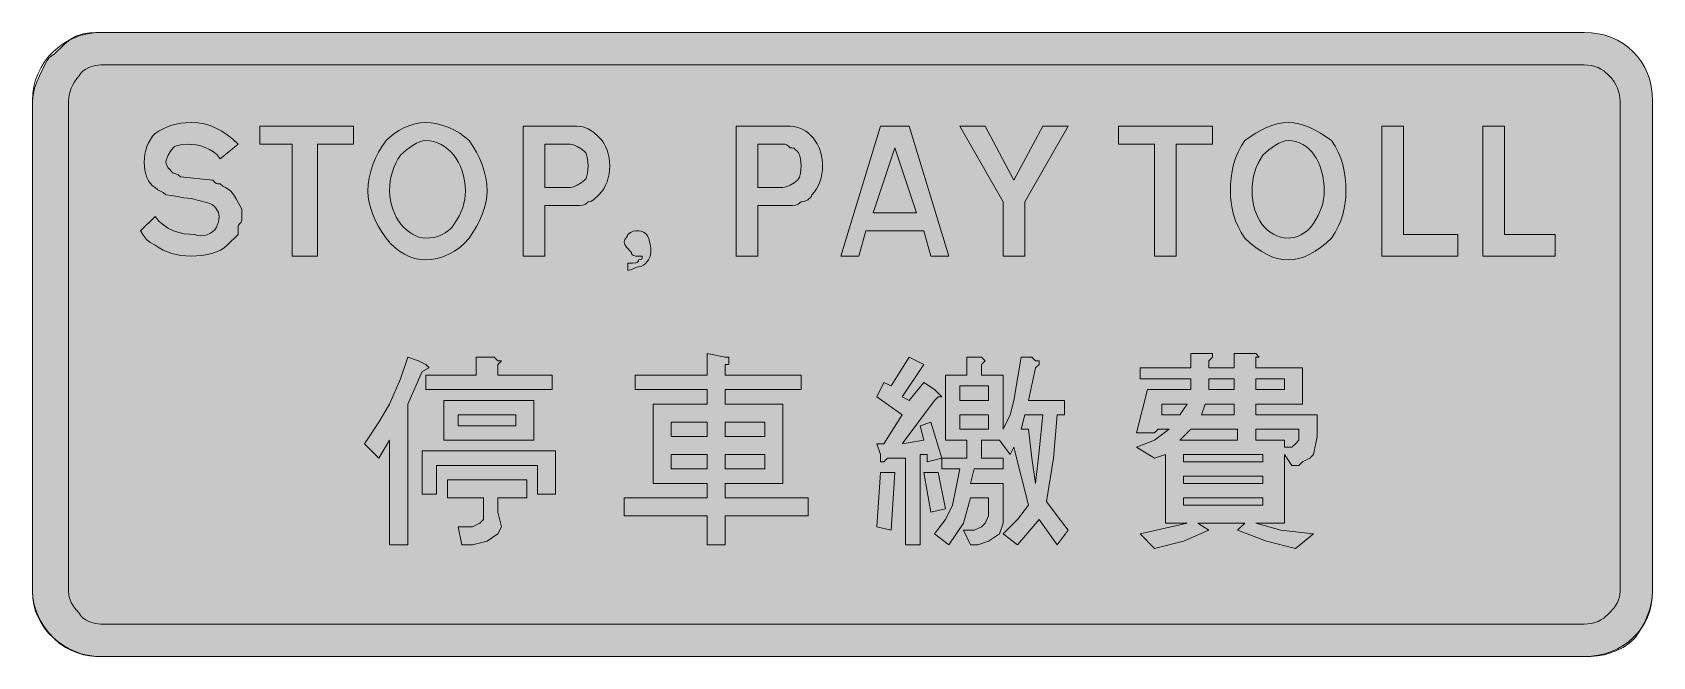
# Model space of a CAD drawing. Header units: metres. Extents: x 13 to 552, y 32 to 239.
import ezdxf

# ---------------------------------------------------------------- set-up
doc = ezdxf.new("R2010")
doc.units = ezdxf.units.M
for name, color, linetype, true_color in [('FILL_BLUE_0000FF', 7, 'Continuous', 0x0000ff), ('FILL_WHITE_FFFFFF', 7, 'Continuous', 0xffffff), ('STROKE_BLUE_0000FF', 7, 'Continuous', 0x0000ff), ('STROKE_WHITE_FFFFFF', 7, 'Continuous', 0xffffff)]:
    doc.layers.add(name, color=color, linetype=linetype, true_color=true_color)

msp = doc.modelspace()

# ---------------------------------------------------------------- hatches: boundary and pattern name
at = {"layer": 'FILL_BLUE_0000FF', "true_color": 0x0000ff}
h = msp.add_hatch(color=7, dxfattribs=at)
h.dxf.hatch_style = 1
h.paths.add_polyline_path([(530.77, 228.42), (531.96, 228.25), (533.08, 227.97), (534.12, 227.58), (535.11, 227.07), (536.05, 226.45), (537.87, 224.88), (538.71, 223.93), (539.45, 222.89), (540.06, 221.8), (540.57, 220.68), (541.25, 218.47), (541.41, 217.43), (541.47, 216.48), (541.47, 53.28), (541.41, 52.38), (541.25, 51.48), (540.96, 50.58), (540.57, 49.68), (539.45, 47.88), (537.87, 46.08), (536.05, 44.5), (535.11, 43.89), (534.12, 43.38), (533.08, 42.99), (531.96, 42.7), (530.77, 42.54), (529.47, 42.48), (36.27, 42.48), (35.32, 42.54), (34.3, 42.7), (33.25, 42.99), (32.22, 43.38), (31.24, 43.89), (30.36, 44.5), (29.63, 45.24), (29.07, 46.08), (27.5, 47.88), (26.37, 49.68), (25.98, 50.58), (25.7, 51.48), (25.53, 52.38), (25.47, 53.28), (25.47, 216.48), (25.53, 217.43), (25.7, 218.47), (26.37, 220.68), (26.88, 221.8), (27.5, 222.89), (28.23, 223.93), (29.07, 224.88), (29.63, 225.72), (30.36, 226.45), (31.24, 227.07), (32.22, 227.58), (33.25, 227.97), (34.3, 228.25), (35.32, 228.42), (36.27, 228.48), (529.47, 228.48), (530.77, 228.42)])
at = {"layer": 'FILL_WHITE_FFFFFF', "true_color": 0xffffff}
h = msp.add_hatch(color=7, dxfattribs=at)
h.dxf.hatch_style = 1
h.paths.add_polyline_path([(531.9, 239.17), (534.24, 238.84), (536.48, 238.31), (538.6, 237.57), (540.61, 236.65), (542.48, 235.55), (544.23, 234.27), (545.82, 232.83), (547.26, 231.24), (548.54, 229.49), (549.64, 227.62), (550.56, 225.61), (551.3, 223.49), (551.83, 221.25), (552.16, 218.91), (552.27, 216.48), (552.27, 53.28), (552.16, 51.43), (551.84, 49.49), (551.32, 47.5), (550.62, 45.48), (549.75, 43.46), (548.73, 41.47), (547.56, 39.53), (546.27, 37.68), (544.42, 36.04), (542.46, 34.72), (540.43, 33.67), (538.32, 32.88), (536.16, 32.31), (533.95, 31.94), (531.72, 31.74), (529.47, 31.68), (36.27, 31.68), (34.42, 31.74), (32.48, 31.94), (30.49, 32.31), (28.47, 32.88), (26.45, 33.67), (24.46, 34.72), (22.52, 36.04), (20.67, 37.68), (18.98, 39.53), (17.52, 41.47), (16.28, 43.46), (15.27, 45.48), (14.48, 47.5), (13.92, 49.49), (13.58, 51.43), (13.47, 53.28), (13.47, 216.48), (13.68, 218.47), (14.22, 220.68), (14.99, 222.89), (15.87, 224.88), (17.82, 228.93), (18.41, 229.91), (19.08, 230.79), (19.82, 231.52), (20.67, 232.08), (24.27, 235.53), (26.07, 236.97), (27.87, 238.08), (30.36, 238.77), (32.52, 239.13), (34.45, 239.26), (36.27, 239.28), (529.47, 239.28), (531.9, 239.17)])
h = msp.add_hatch(color=7, dxfattribs=at)
h.dxf.hatch_style = 1
h.paths.add_polyline_path([(74.86, 198.52), (73.68, 199.55), (72.35, 200.38), (70.92, 201.03), (69.44, 201.51), (67.94, 201.84), (66.47, 202.02), (65.07, 202.08), (62.67, 201.93), (61.36, 201.57), (60.77, 201.28), (60.27, 200.88), (59.39, 199.79), (58.62, 198.48), (58.08, 197.17), (57.87, 196.08), (58.08, 195.18), (58.62, 194.28), (60.27, 192.48), (61.15, 192.29), (61.92, 191.88), (62.67, 191.28), (73.47, 190.08), (74.18, 189.39), (74.67, 189.03), (75.16, 188.9), (75.87, 188.88), (76.77, 188.17), (77.67, 187.68), (78.57, 187.19), (79.47, 186.48), (80.37, 185.37), (81.27, 183.93), (83.07, 180.48), (83.07, 179.28), (83.07, 178.08), (83.07, 176.88), (83.02, 176.48), (82.88, 176.17), (82.47, 175.68), (82.06, 175.19), (81.92, 174.88), (81.87, 174.48), (81.87, 172.08), (78.27, 168.48), (77.26, 167.64), (76.06, 166.9), (74.68, 166.29), (73.17, 165.78), (71.54, 165.39), (69.83, 165.1), (68.07, 164.94), (66.27, 164.88), (64.52, 164.94), (62.88, 165.1), (61.31, 165.39), (59.82, 165.78), (58.38, 166.29), (56.99, 166.9), (55.62, 167.64), (54.27, 168.48), (52.68, 169.4), (51.42, 170.43), (50.39, 171.69), (49.47, 173.28), (54.27, 178.08), (55.67, 176.44), (57.18, 175.12), (58.76, 174.07), (60.42, 173.28), (62.13, 172.71), (63.89, 172.34), (65.67, 172.14), (67.47, 172.08), (68.42, 171.74), (69.44, 171.61), (70.49, 171.68), (71.52, 171.93), (72.5, 172.35), (73.38, 172.92), (74.11, 173.64), (74.67, 174.48), (75.06, 175.38), (75.35, 176.26), (75.51, 177.12), (75.57, 177.93), (75.51, 178.69), (75.35, 179.37), (75.06, 179.98), (74.67, 180.48), (74.11, 181.27), (73.36, 181.89), (72.43, 182.36), (71.37, 182.73), (66.27, 184.08), (63.78, 184.27), (61.62, 184.68), (59.69, 185.09), (57.87, 185.28), (56.97, 185.99), (56.07, 186.48), (55.17, 186.97), (54.27, 187.68), (53.43, 188.24), (52.7, 188.99), (52.08, 189.92), (51.57, 190.98), (51.18, 192.16), (50.9, 193.42), (50.73, 194.73), (50.67, 196.08), (50.73, 197.43), (50.9, 198.76), (51.18, 200.07), (51.57, 201.33), (52.08, 202.54), (52.7, 203.67), (53.43, 204.73), (54.27, 205.68), (55.62, 206.52), (56.99, 207.25), (58.38, 207.87), (59.82, 208.38), (61.31, 208.77), (62.88, 209.05), (64.52, 209.22), (66.27, 209.28), (68.47, 209.17), (70.56, 208.83), (72.58, 208.27), (74.52, 207.48), (76.41, 206.47), (78.25, 205.23), (80.07, 203.77), (81.87, 202.08), (75.87, 197.28), (74.86, 198.52)])
h = msp.add_hatch(color=7, dxfattribs=at)
h.dxf.hatch_style = 1
h.paths.add_polyline_path([(120.27, 202.08), (108.27, 202.08), (108.27, 164.88), (99.87, 164.88), (99.87, 202.08), (89.07, 202.08), (89.07, 208.08), (120.27, 208.08), (120.27, 202.08)])
h = msp.add_hatch(color=7, dxfattribs=at)
h.dxf.hatch_style = 1
h.paths.add_polyline_path([(148.04, 208.85), (149.99, 208.33), (151.92, 207.63), (153.8, 206.76), (155.58, 205.74), (157.21, 204.57), (158.67, 203.28), (159.96, 201.43), (161.13, 199.47), (162.15, 197.44), (163.02, 195.33), (163.72, 193.17), (164.24, 190.96), (164.56, 188.73), (164.67, 186.48), (164.56, 184.63), (164.24, 182.69), (163.72, 180.7), (163.02, 178.68), (162.15, 176.66), (161.13, 174.67), (159.96, 172.73), (158.67, 170.88), (157.21, 169.19), (155.58, 167.73), (153.8, 166.49), (151.92, 165.48), (149.99, 164.69), (148.04, 164.13), (146.12, 163.79), (144.27, 163.68), (142.47, 163.79), (140.69, 164.13), (138.93, 164.69), (137.22, 165.48), (135.56, 166.49), (133.98, 167.73), (132.47, 169.19), (131.07, 170.88), (129.78, 172.73), (128.61, 174.67), (127.59, 176.66), (126.72, 178.68), (126.02, 180.7), (125.5, 182.69), (125.18, 184.63), (125.07, 186.48), (125.18, 188.73), (125.5, 190.96), (126.02, 193.17), (126.72, 195.33), (127.59, 197.44), (128.61, 199.47), (129.78, 201.43), (131.07, 203.28), (132.47, 204.57), (133.98, 205.74), (135.56, 206.76), (137.22, 207.63), (138.93, 208.33), (140.69, 208.85), (142.47, 209.17), (144.27, 209.28), (146.12, 209.17), (148.04, 208.85)])
h.paths.add_polyline_path([(142.28, 202.87), (141.19, 202.39), (140.07, 201.78), (137.86, 200.24), (135.87, 198.48), (135.03, 197.13), (134.3, 195.76), (133.68, 194.37), (133.17, 192.93), (132.78, 191.44), (132.5, 189.87), (132.33, 188.23), (132.27, 186.48), (132.34, 184.92), (132.54, 183.4), (132.86, 181.92), (133.3, 180.5), (133.84, 179.14), (134.48, 177.85), (135.21, 176.65), (136.02, 175.53), (136.9, 174.51), (137.84, 173.6), (138.83, 172.81), (139.86, 172.14), (140.93, 171.6), (142.03, 171.21), (143.15, 170.96), (144.27, 170.88), (145.62, 170.94), (146.95, 171.12), (148.26, 171.45), (149.52, 171.93), (150.73, 172.58), (151.86, 173.41), (152.92, 174.44), (153.87, 175.68), (155.45, 178.38), (156.06, 179.73), (156.57, 181.08), (156.96, 182.43), (157.25, 183.78), (157.41, 185.13), (157.47, 186.48), (157.4, 188.25), (157.2, 189.96), (156.87, 191.6), (156.42, 193.15), (155.86, 194.63), (155.19, 196.01), (154.43, 197.3), (153.57, 198.48), (152.63, 199.55), (151.61, 200.5), (150.52, 201.32), (149.37, 202), (148.16, 202.55), (146.9, 202.95), (145.6, 203.2), (144.27, 203.28), (143.32, 203.17), (142.28, 202.87)], flags=16)
h = msp.add_hatch(color=7, dxfattribs=at)
h.dxf.hatch_style = 1
h.paths.add_polyline_path([(196.47, 207.85), (197.37, 207.57), (198.27, 207.18), (200.07, 206.05), (201.87, 204.48), (202.71, 203.53), (203.45, 202.47), (204.06, 201.34), (204.57, 200.13), (204.96, 198.87), (205.25, 197.56), (205.41, 196.23), (205.47, 194.88), (205.41, 193.53), (205.25, 192.2), (204.96, 190.89), (204.57, 189.63), (204.06, 188.42), (203.45, 187.29), (202.71, 186.23), (201.87, 185.28), (200.07, 183.63), (199.17, 183.09), (198.27, 182.88), (197.37, 182.19), (196.47, 181.83), (195.57, 181.7), (194.67, 181.68), (183.87, 181.68), (183.87, 164.88), (176.67, 164.88), (176.67, 208.08), (194.67, 208.08), (195.57, 208.02), (196.47, 207.85)])
h.paths.add_polyline_path([(192.27, 187.68), (193.36, 187.89), (194.67, 188.43), (195.98, 189.2), (197.07, 190.08), (197.47, 190.58), (197.76, 191.17), (198.12, 192.48), (198.27, 194.88), (198.12, 197.28), (197.76, 198.59), (197.47, 199.18), (197.07, 199.68), (195.98, 200.56), (194.67, 201.33), (193.36, 201.87), (192.27, 202.08), (183.87, 202.08), (183.87, 187.68), (192.27, 187.68)], flags=16)
h = msp.add_hatch(color=7, dxfattribs=at)
h.dxf.hatch_style = 1
h.paths.add_polyline_path([(267.66, 207.81), (268.69, 207.48), (269.69, 207.03), (270.63, 206.47), (271.52, 205.8), (272.35, 205.04), (273.12, 204.18), (273.82, 203.24), (274.43, 202.22), (274.97, 201.13), (275.43, 199.98), (275.79, 198.77), (276.05, 197.51), (276.21, 196.21), (276.27, 194.88), (276.21, 193.53), (276.05, 192.2), (275.76, 190.89), (275.37, 189.63), (274.86, 188.42), (274.25, 187.29), (273.51, 186.23), (272.67, 185.28), (272.56, 184.83), (272.28, 184.4), (271.32, 183.63), (270.14, 183.09), (269.07, 182.88), (268.17, 182.19), (267.27, 181.83), (266.37, 181.7), (265.47, 181.68), (254.67, 181.68), (254.67, 164.88), (247.47, 164.88), (247.47, 208.08), (265.47, 208.08), (266.58, 208.01), (267.66, 207.81)])
h.paths.add_polyline_path([(263.07, 187.68), (264.16, 187.89), (265.47, 188.43), (266.78, 189.2), (267.87, 190.08), (268.27, 190.58), (268.56, 191.17), (268.92, 192.48), (269.07, 194.88), (268.92, 197.28), (268.56, 198.59), (268.27, 199.18), (267.87, 199.68), (267.16, 200.37), (266.67, 200.73), (266.18, 200.86), (265.47, 200.88), (264.76, 201.57), (264.27, 201.93), (263.78, 202.06), (263.07, 202.08), (254.67, 202.08), (254.67, 187.68), (263.07, 187.68)], flags=16)
h = msp.add_hatch(color=7, dxfattribs=at)
h.dxf.hatch_style = 1
h.paths.add_polyline_path([(318.27, 164.88), (312.27, 164.88), (309.87, 173.28), (290.67, 173.28), (288.27, 164.88), (282.27, 164.88), (295.47, 208.08), (305.07, 208.08), (318.27, 164.88)])
h.paths.add_polyline_path([(293.07, 179.28), (307.47, 179.28), (300.27, 200.88), (293.07, 179.28)], flags=16)
h = msp.add_hatch(color=7, dxfattribs=at)
h.dxf.hatch_style = 1
h.paths.add_polyline_path([(330.27, 208.08), (339.87, 190.08), (349.47, 208.08), (357.87, 208.08), (343.47, 182.88), (343.47, 164.88), (336.27, 164.88), (336.27, 182.88), (321.87, 208.08), (330.27, 208.08)])
h = msp.add_hatch(color=7, dxfattribs=at)
h.dxf.hatch_style = 1
h.paths.add_polyline_path([(405.87, 202.08), (393.87, 202.08), (393.87, 164.88), (386.67, 164.88), (386.67, 202.08), (374.67, 202.08), (374.67, 208.08), (405.87, 208.08), (405.87, 202.08)])
h = msp.add_hatch(color=7, dxfattribs=at)
h.dxf.hatch_style = 1
h.paths.add_polyline_path([(434.67, 208.85), (436.47, 208.33), (438.27, 207.63), (440.07, 206.76), (441.87, 205.74), (443.67, 204.57), (445.47, 203.28), (446.71, 201.43), (447.74, 199.47), (448.57, 197.44), (449.22, 195.33), (449.7, 193.17), (450.03, 190.96), (450.21, 188.73), (450.27, 186.48), (450.21, 184.63), (450.03, 182.69), (449.7, 180.7), (449.22, 178.68), (448.57, 176.66), (447.74, 174.67), (446.71, 172.73), (445.47, 170.88), (443.67, 169.19), (441.87, 167.73), (440.07, 166.49), (438.27, 165.48), (436.47, 164.69), (434.67, 164.13), (432.87, 163.79), (431.07, 163.68), (429.27, 163.79), (427.47, 164.13), (425.67, 164.69), (423.87, 165.48), (422.07, 166.49), (420.27, 167.73), (418.47, 169.19), (416.67, 170.88), (415.43, 172.73), (414.4, 174.67), (413.57, 176.66), (412.92, 178.68), (412.44, 180.7), (412.11, 182.69), (411.93, 184.63), (411.87, 186.48), (411.93, 188.73), (412.11, 190.96), (412.44, 193.17), (412.92, 195.33), (413.57, 197.44), (414.4, 199.47), (415.43, 201.43), (416.67, 203.28), (418.47, 204.57), (420.27, 205.74), (422.07, 206.76), (423.87, 207.63), (425.67, 208.33), (427.47, 208.85), (429.27, 209.17), (431.07, 209.28), (432.87, 209.17), (434.67, 208.85)])
h.paths.add_polyline_path([(429.08, 202.87), (427.99, 202.39), (426.87, 201.78), (424.66, 200.24), (422.67, 198.48), (421.83, 197.13), (421.1, 195.76), (420.48, 194.37), (419.97, 192.93), (419.58, 191.44), (419.3, 189.87), (419.13, 188.23), (419.07, 186.48), (419.13, 184.92), (419.29, 183.4), (419.56, 181.92), (419.93, 180.5), (420.4, 179.14), (420.97, 177.85), (421.63, 176.65), (422.37, 175.53), (423.2, 174.51), (424.11, 173.6), (425.1, 172.81), (426.16, 172.14), (427.29, 171.6), (428.49, 171.21), (429.75, 170.96), (431.07, 170.88), (432.02, 170.94), (433.06, 171.12), (434.15, 171.45), (435.27, 171.93), (436.39, 172.58), (437.48, 173.41), (438.52, 174.44), (439.47, 175.68), (441.05, 178.38), (441.66, 179.73), (442.17, 181.08), (442.56, 182.43), (442.85, 183.78), (443.01, 185.13), (443.07, 186.48), (443.01, 188.25), (442.85, 189.96), (442.58, 191.6), (442.21, 193.15), (441.74, 194.63), (441.17, 196.01), (440.51, 197.3), (439.77, 198.48), (438.94, 199.55), (438.03, 200.5), (437.04, 201.32), (435.98, 202), (434.85, 202.55), (433.65, 202.95), (432.39, 203.2), (431.07, 203.28), (430.12, 203.17), (429.08, 202.87)], flags=16)
h = msp.add_hatch(color=7, dxfattribs=at)
h.dxf.hatch_style = 1
h.paths.add_polyline_path([(462.27, 208.08), (469.47, 208.08), (469.47, 172.08), (487.47, 172.08), (487.47, 164.88), (462.27, 164.88), (462.27, 208.08)])
h = msp.add_hatch(color=7, dxfattribs=at)
h.dxf.hatch_style = 1
h.paths.add_polyline_path([(495.87, 208.08), (503.07, 208.08), (503.07, 172.08), (519.87, 172.08), (519.87, 164.88), (495.87, 164.88), (495.87, 208.08)])
h = msp.add_hatch(color=7, dxfattribs=at)
h.dxf.hatch_style = 1
h.paths.add_polyline_path([(214.19, 164.9), (213.42, 165.03), (212.88, 165.39), (212.72, 165.68), (212.67, 166.08), (211.02, 167.88), (210.48, 168.78), (210.27, 169.68), (210.32, 170.08), (210.46, 170.39), (210.87, 170.88), (211.28, 171.37), (211.42, 171.68), (211.47, 172.08), (212.37, 172.77), (213.27, 173.13), (214.17, 173.26), (215.07, 173.28), (215.91, 173.17), (216.65, 172.89), (217.26, 172.46), (217.77, 171.93), (218.16, 171.35), (218.45, 170.75), (218.67, 169.68), (219.01, 168.39), (219.16, 167.2), (219.13, 166.14), (218.97, 165.18), (218.69, 164.34), (218.33, 163.6), (217.47, 162.48), (216.72, 161.88), (215.95, 161.47), (215.07, 161.28), (214.17, 161.09), (213.27, 160.68), (212.37, 160.27), (211.47, 160.08), (211.47, 162.48), (213.05, 162.5), (214.17, 162.63), (214.56, 162.77), (214.85, 162.99), (215.01, 163.28), (215.07, 163.68), (215.76, 163.7), (216.12, 163.83), (216.25, 164.19), (216.27, 164.88), (215.07, 164.88), (214.19, 164.9)])
h = msp.add_hatch(color=7, dxfattribs=at)
h.dxf.hatch_style = 1
h.paths.add_polyline_path([(144.27, 128.88), (145.47, 127.68), (143.07, 126.48), (138.27, 115.68), (138.27, 68.88), (132.27, 68.88), (132.27, 103.68), (128.67, 97.68), (123.87, 102.48), (128.67, 109.68), (132.27, 115.68), (135.87, 124.08), (138.27, 131.28), (141.87, 130.08), (144.27, 128.88)])
h = msp.add_hatch(color=7, dxfattribs=at)
h.dxf.hatch_style = 1
h.paths.add_polyline_path([(167.07, 131.28), (168.27, 130.08), (169.47, 130.08), (168.27, 128.88), (168.27, 125.28), (186.27, 125.28), (186.27, 120.48), (144.27, 120.48), (144.27, 125.28), (161.07, 125.28), (161.07, 131.28), (167.07, 131.28)])
h = msp.add_hatch(color=7, dxfattribs=at)
h.dxf.hatch_style = 1
h.paths.add_polyline_path([(245.07, 130.08), (245.07, 128.88), (243.87, 128.88), (243.87, 125.28), (269.07, 125.28), (269.07, 120.48), (243.87, 120.48), (243.87, 115.68), (263.07, 115.68), (263.07, 89.28), (243.87, 89.28), (243.87, 84.48), (271.47, 84.48), (271.47, 78.48), (243.87, 78.48), (243.87, 68.88), (237.87, 68.88), (237.87, 78.48), (210.27, 78.48), (210.27, 84.48), (237.87, 84.48), (237.87, 89.28), (219.87, 89.28), (219.87, 115.68), (237.87, 115.68), (237.87, 120.48), (213.87, 120.48), (213.87, 125.28), (237.87, 125.28), (237.87, 132.48), (243.87, 131.28), (245.07, 131.28), (245.07, 130.08)])
h.paths.add_polyline_path([(237.87, 104.88), (237.87, 109.68), (225.87, 109.68), (225.87, 104.88), (237.87, 104.88)], flags=16)
h.paths.add_polyline_path([(225.87, 94.08), (237.87, 94.08), (237.87, 98.88), (225.87, 98.88), (225.87, 94.08)], flags=16)
h.paths.add_polyline_path([(243.87, 109.68), (243.87, 104.88), (257.07, 104.88), (257.07, 109.68), (243.87, 109.68)], flags=16)
h.paths.add_polyline_path([(257.07, 98.88), (243.87, 98.88), (243.87, 94.08), (257.07, 94.08), (257.07, 98.88)], flags=16)
h = msp.add_hatch(color=7, dxfattribs=at)
h.dxf.hatch_style = 1
h.paths.add_polyline_path([(303.87, 97.68), (297.87, 97.68), (296.67, 96.48), (295.47, 96.48), (295.47, 98.88), (294.27, 102.48), (296.67, 102.48), (302.67, 112.08), (294.27, 118.08), (296.67, 122.88), (299.07, 121.68), (305.07, 131.28), (309.87, 128.88), (302.67, 118.08), (305.07, 116.88), (309.87, 122.88), (313.47, 120.48), (314.67, 119.28), (315.87, 118.08), (314.67, 118.08), (313.47, 116.88), (302.67, 102.48), (309.87, 103.68), (308.67, 108.48), (312.27, 109.68), (315.87, 97.68), (311.07, 96.48), (311.07, 98.88), (308.67, 98.88), (308.67, 68.88), (303.87, 68.88), (303.87, 97.68)])
h = msp.add_hatch(color=7, dxfattribs=at)
h.dxf.hatch_style = 1
h.paths.add_polyline_path([(324.27, 131.28), (327.87, 131.28), (329.07, 131.28), (330.27, 130.08), (329.07, 128.88), (329.07, 125.28), (336.27, 125.28), (336.27, 107.28), (338.67, 112.08), (339.87, 116.88), (341.07, 124.08), (342.27, 131.28), (345.87, 131.28), (347.07, 130.08), (348.27, 130.08), (348.27, 128.88), (347.07, 127.68), (344.67, 116.88), (356.67, 116.88), (356.67, 112.08), (354.27, 112.08), (353.07, 97.68), (350.67, 83.28), (354.27, 78.48), (357.87, 73.68), (354.27, 68.88), (348.27, 77.28), (341.07, 68.88), (336.27, 72.48), (341.07, 77.28), (344.67, 82.08), (342.27, 91.68), (339.87, 101.28), (338.67, 98.88), (335.07, 103.68), (329.07, 103.68), (329.07, 97.68), (336.27, 97.68), (336.27, 94.08), (326.67, 94.08), (325.47, 89.28), (336.27, 89.28), (336.27, 82.08), (336.27, 76.08), (335.07, 72.48), (331.47, 70.08), (327.87, 68.88), (325.47, 68.88), (323.07, 73.68), (326.67, 73.68), (329.07, 74.88), (330.27, 76.08), (331.47, 78.48), (331.47, 82.08), (331.47, 84.48), (325.47, 84.48), (323.07, 76.08), (318.27, 68.88), (313.47, 72.48), (317.07, 77.28), (319.47, 82.08), (320.67, 88.08), (321.87, 94.08), (315.87, 94.08), (315.87, 97.68), (324.27, 97.68), (324.27, 103.68), (317.07, 103.68), (317.07, 125.28), (324.27, 125.28), (324.27, 131.28)])
h.paths.add_polyline_path([(321.87, 116.88), (331.47, 116.88), (331.47, 121.68), (321.87, 121.68), (321.87, 116.88)], flags=16)
h.paths.add_polyline_path([(321.87, 112.08), (321.87, 107.28), (331.47, 107.28), (331.47, 112.08), (321.87, 112.08)], flags=16)
h.paths.add_polyline_path([(344.67, 107.28), (345.87, 97.68), (347.07, 89.28), (348.27, 100.08), (349.47, 112.08), (343.47, 112.08), (342.27, 107.28), (344.67, 107.28)], flags=16)
h = msp.add_hatch(color=7, dxfattribs=at)
h.dxf.hatch_style = 1
h.paths.add_polyline_path([(413.07, 132.48), (419.07, 132.48), (420.27, 132.48), (421.47, 131.28), (420.27, 131.28), (420.27, 130.08), (420.27, 127.68), (435.87, 127.68), (435.87, 115.68), (420.27, 115.68), (420.27, 112.08), (440.67, 112.08), (440.67, 104.88), (439.47, 98.88), (438.27, 97.68), (435.87, 96.48), (434.67, 95.28), (432.27, 95.28), (429.87, 98.88), (429.87, 76.08), (420.27, 76.08), (428.67, 73.68), (439.47, 72.48), (433.47, 67.68), (423.87, 70.08), (414.27, 73.68), (416.67, 76.08), (401.07, 76.08), (404.67, 73.68), (396.27, 70.08), (386.67, 67.68), (381.87, 72.48), (397.47, 76.08), (390.27, 76.08), (390.27, 98.88), (386.67, 97.68), (380.67, 101.28), (386.67, 103.68), (391.47, 107.28), (387.87, 107.28), (386.67, 106.08), (380.67, 106.08), (384.27, 120.48), (398.67, 120.48), (398.67, 124.08), (381.87, 124.08), (381.87, 127.68), (398.67, 127.68), (398.67, 132.48), (403.47, 132.48), (404.67, 132.48), (405.87, 132.48), (405.87, 131.28), (404.67, 130.08), (404.67, 127.68), (413.07, 127.68), (413.07, 132.48)])
h.paths.add_polyline_path([(389.07, 115.68), (389.07, 112.08), (395.07, 112.08), (397.47, 115.68), (389.07, 115.68)], flags=16)
h.paths.add_polyline_path([(413.07, 120.48), (413.07, 124.08), (404.67, 124.08), (404.67, 120.48), (413.07, 120.48)], flags=16)
h.paths.add_polyline_path([(413.07, 112.08), (413.07, 115.68), (403.47, 115.68), (402.27, 112.08), (413.07, 112.08)], flags=16)
h.paths.add_polyline_path([(420.27, 124.08), (420.27, 120.48), (429.87, 120.48), (429.87, 124.08), (420.27, 124.08)], flags=16)
h.paths.add_polyline_path([(422.67, 98.88), (396.27, 98.88), (396.27, 96.48), (422.67, 96.48), (422.67, 98.88)], flags=16)
h.paths.add_polyline_path([(414.27, 107.28), (398.67, 107.28), (395.07, 103.68), (414.27, 103.68), (414.27, 107.28)], flags=16)
h.paths.add_polyline_path([(433.47, 102.48), (434.67, 103.68), (434.67, 107.28), (420.27, 107.28), (420.27, 103.68), (429.87, 103.68), (429.87, 101.28), (432.27, 101.28), (433.47, 102.48)], flags=16)
h.paths.add_polyline_path([(396.27, 91.68), (396.27, 89.28), (422.67, 89.28), (422.67, 91.68), (396.27, 91.68)], flags=16)
h.paths.add_polyline_path([(422.67, 84.48), (396.27, 84.48), (396.27, 82.08), (422.67, 82.08), (422.67, 84.48)], flags=16)
h = msp.add_hatch(color=7, dxfattribs=at)
h.dxf.hatch_style = 1
h.paths.add_polyline_path([(180.27, 103.68), (150.27, 103.68), (150.27, 116.88), (180.27, 116.88), (180.27, 103.68)])
h.paths.add_polyline_path([(174.27, 112.08), (155.07, 112.08), (155.07, 108.48), (174.27, 108.48), (174.27, 112.08)], flags=16)
h = msp.add_hatch(color=7, dxfattribs=at)
h.dxf.hatch_style = 1
h.paths.add_polyline_path([(187.47, 100.08), (187.47, 85.68), (181.47, 85.68), (181.47, 95.28), (147.87, 95.28), (147.87, 85.68), (143.07, 85.68), (143.07, 100.08), (187.47, 100.08)])
h = msp.add_hatch(color=7, dxfattribs=at)
h.dxf.hatch_style = 1
h.paths.add_polyline_path([(299.07, 73.68), (294.27, 74.88), (295.47, 92.88), (300.27, 92.88), (299.07, 73.68)])
h = msp.add_hatch(color=7, dxfattribs=at)
h.dxf.hatch_style = 1
h.paths.add_polyline_path([(317.07, 80.88), (312.27, 79.68), (309.87, 92.88), (314.67, 92.88), (317.07, 80.88)])
h = msp.add_hatch(color=7, dxfattribs=at)
h.dxf.hatch_style = 1
h.paths.add_polyline_path([(177.87, 90.48), (177.87, 84.48), (168.27, 84.48), (168.27, 79.68), (169.47, 74.88), (168.27, 72.48), (164.67, 70.08), (159.87, 68.88), (156.27, 68.88), (155.07, 74.88), (157.47, 74.88), (159.87, 74.88), (162.27, 76.08), (163.47, 77.28), (163.47, 79.68), (163.47, 84.48), (151.47, 84.48), (151.47, 90.48), (177.87, 90.48)])

# ---------------------------------------------------------------- linework, layer by layer
at = {"layer": 'FILL_BLUE_0000FF', "lineweight": 0, "true_color": 0x0000ff}
msp.add_lwpolyline([(530.77, 228.42), (531.96, 228.25), (533.08, 227.97), (534.12, 227.58), (535.11, 227.07), (536.05, 226.45), (537.87, 224.88), (538.71, 223.93), (539.45, 222.89), (540.06, 221.8), (540.57, 220.68), (541.25, 218.47), (541.41, 217.43), (541.47, 216.48), (541.47, 53.28), (541.41, 52.38), (541.25, 51.48), (540.96, 50.58), (540.57, 49.68), (539.45, 47.88), (537.87, 46.08), (536.05, 44.5), (535.11, 43.89), (534.12, 43.38), (533.08, 42.99), (531.96, 42.7), (530.77, 42.54), (529.47, 42.48), (36.27, 42.48), (35.32, 42.54), (34.3, 42.7), (33.25, 42.99), (32.22, 43.38), (31.24, 43.89), (30.36, 44.5), (29.63, 45.24), (29.07, 46.08), (27.5, 47.88), (26.37, 49.68), (25.98, 50.58), (25.7, 51.48), (25.53, 52.38), (25.47, 53.28), (25.47, 216.48), (25.53, 217.43), (25.7, 218.47), (26.37, 220.68), (26.88, 221.8), (27.5, 222.89), (28.23, 223.93), (29.07, 224.88), (29.63, 225.72), (30.36, 226.45), (31.24, 227.07), (32.22, 227.58), (33.25, 227.97), (34.3, 228.25), (35.32, 228.42), (36.27, 228.48), (529.47, 228.48)], close=True, dxfattribs=at)
at = {"layer": 'FILL_WHITE_FFFFFF', "lineweight": 0, "true_color": 0xffffff}
for points in [[(531.9, 239.17), (534.24, 238.84), (536.48, 238.31), (538.6, 237.57), (540.61, 236.65), (542.48, 235.55), (544.23, 234.27), (545.82, 232.83), (547.26, 231.24), (548.54, 229.49), (549.64, 227.62), (550.56, 225.61), (551.3, 223.49), (551.83, 221.25), (552.16, 218.91), (552.27, 216.48), (552.27, 53.28), (552.16, 51.43), (551.84, 49.49), (551.32, 47.5), (550.62, 45.48), (549.75, 43.46), (548.73, 41.47), (547.56, 39.53), (546.27, 37.68), (544.42, 36.04), (542.46, 34.72), (540.43, 33.67), (538.32, 32.88), (536.16, 32.31), (533.95, 31.94), (531.72, 31.74), (529.47, 31.68), (36.27, 31.68), (34.42, 31.74), (32.48, 31.94), (30.49, 32.31), (28.47, 32.88), (26.45, 33.67), (24.46, 34.72), (22.52, 36.04), (20.67, 37.68), (18.98, 39.53), (17.52, 41.47), (16.28, 43.46), (15.27, 45.48), (14.48, 47.5), (13.92, 49.49), (13.58, 51.43), (13.47, 53.28), (13.47, 216.48), (13.68, 218.47), (14.22, 220.68), (14.99, 222.89), (15.87, 224.88), (17.82, 228.93), (18.41, 229.91), (19.08, 230.79), (19.82, 231.52), (20.67, 232.08), (24.27, 235.53), (26.07, 236.97), (27.87, 238.08), (30.36, 238.77), (32.52, 239.13), (34.45, 239.26), (36.27, 239.28), (529.47, 239.28)], [(74.86, 198.52), (73.68, 199.55), (72.35, 200.38), (70.92, 201.03), (69.44, 201.51), (67.94, 201.84), (66.47, 202.02), (65.07, 202.08), (62.67, 201.93), (61.36, 201.57), (60.77, 201.28), (60.27, 200.88), (59.39, 199.79), (58.62, 198.48), (58.08, 197.17), (57.87, 196.08), (58.08, 195.18), (58.62, 194.28), (60.27, 192.48), (61.15, 192.29), (61.92, 191.88), (62.67, 191.28), (73.47, 190.08), (74.18, 189.39), (74.67, 189.03), (75.16, 188.9), (75.87, 188.88), (76.77, 188.17), (77.67, 187.68), (78.57, 187.19), (79.47, 186.48), (80.37, 185.37), (81.27, 183.93), (83.07, 180.48), (83.07, 179.28), (83.07, 178.08), (83.07, 176.88), (83.02, 176.48), (82.88, 176.17), (82.47, 175.68), (82.06, 175.19), (81.92, 174.88), (81.87, 174.48), (81.87, 172.08), (78.27, 168.48), (77.26, 167.64), (76.06, 166.9), (74.68, 166.29), (73.17, 165.78), (71.54, 165.39), (69.83, 165.1), (68.07, 164.94), (66.27, 164.88), (64.52, 164.94), (62.88, 165.1), (61.31, 165.39), (59.82, 165.78), (58.38, 166.29), (56.99, 166.9), (55.62, 167.64), (54.27, 168.48), (52.68, 169.4), (51.42, 170.43), (50.39, 171.69), (49.47, 173.28), (54.27, 178.08), (55.67, 176.44), (57.18, 175.12), (58.76, 174.07), (60.42, 173.28), (62.13, 172.71), (63.89, 172.34), (65.67, 172.14), (67.47, 172.08), (68.42, 171.74), (69.44, 171.61), (70.49, 171.68), (71.52, 171.93), (72.5, 172.35), (73.38, 172.92), (74.11, 173.64), (74.67, 174.48), (75.06, 175.38), (75.35, 176.26), (75.51, 177.12), (75.57, 177.93), (75.51, 178.69), (75.35, 179.37), (75.06, 179.98), (74.67, 180.48), (74.11, 181.27), (73.36, 181.89), (72.43, 182.36), (71.37, 182.73), (66.27, 184.08), (63.78, 184.27), (61.62, 184.68), (59.69, 185.09), (57.87, 185.28), (56.97, 185.99), (56.07, 186.48), (55.17, 186.97), (54.27, 187.68), (53.43, 188.24), (52.7, 188.99), (52.08, 189.92), (51.57, 190.98), (51.18, 192.16), (50.9, 193.42), (50.73, 194.73), (50.67, 196.08), (50.73, 197.43), (50.9, 198.76), (51.18, 200.07), (51.57, 201.33), (52.08, 202.54), (52.7, 203.67), (53.43, 204.73), (54.27, 205.68), (55.62, 206.52), (56.99, 207.25), (58.38, 207.87), (59.82, 208.38), (61.31, 208.77), (62.88, 209.05), (64.52, 209.22), (66.27, 209.28), (68.47, 209.17), (70.56, 208.83), (72.58, 208.27), (74.52, 207.48), (76.41, 206.47), (78.25, 205.23), (80.07, 203.77), (81.87, 202.08), (75.87, 197.28)], [(120.27, 202.08), (108.27, 202.08), (108.27, 164.88), (99.87, 164.88), (99.87, 202.08), (89.07, 202.08), (89.07, 208.08), (120.27, 208.08)], [(148.04, 208.85), (149.99, 208.33), (151.92, 207.63), (153.8, 206.76), (155.58, 205.74), (157.21, 204.57), (158.67, 203.28), (159.96, 201.43), (161.13, 199.47), (162.15, 197.44), (163.02, 195.33), (163.72, 193.17), (164.24, 190.96), (164.56, 188.73), (164.67, 186.48), (164.56, 184.63), (164.24, 182.69), (163.72, 180.7), (163.02, 178.68), (162.15, 176.66), (161.13, 174.67), (159.96, 172.73), (158.67, 170.88), (157.21, 169.19), (155.58, 167.73), (153.8, 166.49), (151.92, 165.48), (149.99, 164.69), (148.04, 164.13), (146.12, 163.79), (144.27, 163.68), (142.47, 163.79), (140.69, 164.13), (138.93, 164.69), (137.22, 165.48), (135.56, 166.49), (133.98, 167.73), (132.47, 169.19), (131.07, 170.88), (129.78, 172.73), (128.61, 174.67), (127.59, 176.66), (126.72, 178.68), (126.02, 180.7), (125.5, 182.69), (125.18, 184.63), (125.07, 186.48), (125.18, 188.73), (125.5, 190.96), (126.02, 193.17), (126.72, 195.33), (127.59, 197.44), (128.61, 199.47), (129.78, 201.43), (131.07, 203.28), (132.47, 204.57), (133.98, 205.74), (135.56, 206.76), (137.22, 207.63), (138.93, 208.33), (140.69, 208.85), (142.47, 209.17), (144.27, 209.28), (146.12, 209.17)], [(196.47, 207.85), (197.37, 207.57), (198.27, 207.18), (200.07, 206.05), (201.87, 204.48), (202.71, 203.53), (203.45, 202.47), (204.06, 201.34), (204.57, 200.13), (204.96, 198.87), (205.25, 197.56), (205.41, 196.23), (205.47, 194.88), (205.41, 193.53), (205.25, 192.2), (204.96, 190.89), (204.57, 189.63), (204.06, 188.42), (203.45, 187.29), (202.71, 186.23), (201.87, 185.28), (200.07, 183.63), (199.17, 183.09), (198.27, 182.88), (197.37, 182.19), (196.47, 181.83), (195.57, 181.7), (194.67, 181.68), (183.87, 181.68), (183.87, 164.88), (176.67, 164.88), (176.67, 208.08), (194.67, 208.08), (195.57, 208.02)], [(267.66, 207.81), (268.69, 207.48), (269.69, 207.03), (270.63, 206.47), (271.52, 205.8), (272.35, 205.04), (273.12, 204.18), (273.82, 203.24), (274.43, 202.22), (274.97, 201.13), (275.43, 199.98), (275.79, 198.77), (276.05, 197.51), (276.21, 196.21), (276.27, 194.88), (276.21, 193.53), (276.05, 192.2), (275.76, 190.89), (275.37, 189.63), (274.86, 188.42), (274.25, 187.29), (273.51, 186.23), (272.67, 185.28), (272.56, 184.83), (272.28, 184.4), (271.32, 183.63), (270.14, 183.09), (269.07, 182.88), (268.17, 182.19), (267.27, 181.83), (266.37, 181.7), (265.47, 181.68), (254.67, 181.68), (254.67, 164.88), (247.47, 164.88), (247.47, 208.08), (265.47, 208.08), (266.58, 208.01)], [(318.27, 164.88), (312.27, 164.88), (309.87, 173.28), (290.67, 173.28), (288.27, 164.88), (282.27, 164.88), (295.47, 208.08), (305.07, 208.08)], [(330.27, 208.08), (339.87, 190.08), (349.47, 208.08), (357.87, 208.08), (343.47, 182.88), (343.47, 164.88), (336.27, 164.88), (336.27, 182.88), (321.87, 208.08)], [(405.87, 202.08), (393.87, 202.08), (393.87, 164.88), (386.67, 164.88), (386.67, 202.08), (374.67, 202.08), (374.67, 208.08), (405.87, 208.08)], [(434.67, 208.85), (436.47, 208.33), (438.27, 207.63), (440.07, 206.76), (441.87, 205.74), (443.67, 204.57), (445.47, 203.28), (446.71, 201.43), (447.74, 199.47), (448.57, 197.44), (449.22, 195.33), (449.7, 193.17), (450.03, 190.96), (450.21, 188.73), (450.27, 186.48), (450.21, 184.63), (450.03, 182.69), (449.7, 180.7), (449.22, 178.68), (448.57, 176.66), (447.74, 174.67), (446.71, 172.73), (445.47, 170.88), (443.67, 169.19), (441.87, 167.73), (440.07, 166.49), (438.27, 165.48), (436.47, 164.69), (434.67, 164.13), (432.87, 163.79), (431.07, 163.68), (429.27, 163.79), (427.47, 164.13), (425.67, 164.69), (423.87, 165.48), (422.07, 166.49), (420.27, 167.73), (418.47, 169.19), (416.67, 170.88), (415.43, 172.73), (414.4, 174.67), (413.57, 176.66), (412.92, 178.68), (412.44, 180.7), (412.11, 182.69), (411.93, 184.63), (411.87, 186.48), (411.93, 188.73), (412.11, 190.96), (412.44, 193.17), (412.92, 195.33), (413.57, 197.44), (414.4, 199.47), (415.43, 201.43), (416.67, 203.28), (418.47, 204.57), (420.27, 205.74), (422.07, 206.76), (423.87, 207.63), (425.67, 208.33), (427.47, 208.85), (429.27, 209.17), (431.07, 209.28), (432.87, 209.17)], [(462.27, 208.08), (469.47, 208.08), (469.47, 172.08), (487.47, 172.08), (487.47, 164.88), (462.27, 164.88)], [(495.87, 208.08), (503.07, 208.08), (503.07, 172.08), (519.87, 172.08), (519.87, 164.88), (495.87, 164.88)], [(142.28, 202.87), (141.19, 202.39), (140.07, 201.78), (137.86, 200.24), (135.87, 198.48), (135.03, 197.13), (134.3, 195.76), (133.68, 194.37), (133.17, 192.93), (132.78, 191.44), (132.5, 189.87), (132.33, 188.23), (132.27, 186.48), (132.34, 184.92), (132.54, 183.4), (132.86, 181.92), (133.3, 180.5), (133.84, 179.14), (134.48, 177.85), (135.21, 176.65), (136.02, 175.53), (136.9, 174.51), (137.84, 173.6), (138.83, 172.81), (139.86, 172.14), (140.93, 171.6), (142.03, 171.21), (143.15, 170.96), (144.27, 170.88), (145.62, 170.94), (146.95, 171.12), (148.26, 171.45), (149.52, 171.93), (150.73, 172.58), (151.86, 173.41), (152.92, 174.44), (153.87, 175.68), (155.45, 178.38), (156.06, 179.73), (156.57, 181.08), (156.96, 182.43), (157.25, 183.78), (157.41, 185.13), (157.47, 186.48), (157.4, 188.25), (157.2, 189.96), (156.87, 191.6), (156.42, 193.15), (155.86, 194.63), (155.19, 196.01), (154.43, 197.3), (153.57, 198.48), (152.63, 199.55), (151.61, 200.5), (150.52, 201.32), (149.37, 202), (148.16, 202.55), (146.9, 202.95), (145.6, 203.2), (144.27, 203.28), (143.32, 203.17)], [(192.27, 187.68), (193.36, 187.89), (194.67, 188.43), (195.98, 189.2), (197.07, 190.08), (197.47, 190.58), (197.76, 191.17), (198.12, 192.48), (198.27, 194.88), (198.12, 197.28), (197.76, 198.59), (197.47, 199.18), (197.07, 199.68), (195.98, 200.56), (194.67, 201.33), (193.36, 201.87), (192.27, 202.08), (183.87, 202.08), (183.87, 187.68)], [(263.07, 187.68), (264.16, 187.89), (265.47, 188.43), (266.78, 189.2), (267.87, 190.08), (268.27, 190.58), (268.56, 191.17), (268.92, 192.48), (269.07, 194.88), (268.92, 197.28), (268.56, 198.59), (268.27, 199.18), (267.87, 199.68), (267.16, 200.37), (266.67, 200.73), (266.18, 200.86), (265.47, 200.88), (264.76, 201.57), (264.27, 201.93), (263.78, 202.06), (263.07, 202.08), (254.67, 202.08), (254.67, 187.68)], [(293.07, 179.28), (307.47, 179.28), (300.27, 200.88)], [(429.08, 202.87), (427.99, 202.39), (426.87, 201.78), (424.66, 200.24), (422.67, 198.48), (421.83, 197.13), (421.1, 195.76), (420.48, 194.37), (419.97, 192.93), (419.58, 191.44), (419.3, 189.87), (419.13, 188.23), (419.07, 186.48), (419.13, 184.92), (419.29, 183.4), (419.56, 181.92), (419.93, 180.5), (420.4, 179.14), (420.97, 177.85), (421.63, 176.65), (422.37, 175.53), (423.2, 174.51), (424.11, 173.6), (425.1, 172.81), (426.16, 172.14), (427.29, 171.6), (428.49, 171.21), (429.75, 170.96), (431.07, 170.88), (432.02, 170.94), (433.06, 171.12), (434.15, 171.45), (435.27, 171.93), (436.39, 172.58), (437.48, 173.41), (438.52, 174.44), (439.47, 175.68), (441.05, 178.38), (441.66, 179.73), (442.17, 181.08), (442.56, 182.43), (442.85, 183.78), (443.01, 185.13), (443.07, 186.48), (443.01, 188.25), (442.85, 189.96), (442.58, 191.6), (442.21, 193.15), (441.74, 194.63), (441.17, 196.01), (440.51, 197.3), (439.77, 198.48), (438.94, 199.55), (438.03, 200.5), (437.04, 201.32), (435.98, 202), (434.85, 202.55), (433.65, 202.95), (432.39, 203.2), (431.07, 203.28), (430.12, 203.17)], [(214.19, 164.9), (213.42, 165.03), (212.88, 165.39), (212.72, 165.68), (212.67, 166.08), (211.02, 167.88), (210.48, 168.78), (210.27, 169.68), (210.32, 170.08), (210.46, 170.39), (210.87, 170.88), (211.28, 171.37), (211.42, 171.68), (211.47, 172.08), (212.37, 172.77), (213.27, 173.13), (214.17, 173.26), (215.07, 173.28), (215.91, 173.17), (216.65, 172.89), (217.26, 172.46), (217.77, 171.93), (218.16, 171.35), (218.45, 170.75), (218.67, 169.68), (219.01, 168.39), (219.16, 167.2), (219.13, 166.14), (218.97, 165.18), (218.69, 164.34), (218.33, 163.6), (217.47, 162.48), (216.72, 161.88), (215.95, 161.47), (215.07, 161.28), (214.17, 161.09), (213.27, 160.68), (212.37, 160.27), (211.47, 160.08), (211.47, 162.48), (213.05, 162.5), (214.17, 162.63), (214.56, 162.77), (214.85, 162.99), (215.01, 163.28), (215.07, 163.68), (215.76, 163.7), (216.12, 163.83), (216.25, 164.19), (216.27, 164.88), (215.07, 164.88)], [(144.27, 128.88), (145.47, 127.68), (143.07, 126.48), (138.27, 115.68), (138.27, 68.88), (132.27, 68.88), (132.27, 103.68), (128.67, 97.68), (123.87, 102.48), (128.67, 109.68), (132.27, 115.68), (135.87, 124.08), (138.27, 131.28), (141.87, 130.08)], [(167.07, 131.28), (168.27, 130.08), (169.47, 130.08), (168.27, 128.88), (168.27, 125.28), (186.27, 125.28), (186.27, 120.48), (144.27, 120.48), (144.27, 125.28), (161.07, 125.28), (161.07, 131.28)], [(245.07, 130.08), (245.07, 128.88), (243.87, 128.88), (243.87, 125.28), (269.07, 125.28), (269.07, 120.48), (243.87, 120.48), (243.87, 115.68), (263.07, 115.68), (263.07, 89.28), (243.87, 89.28), (243.87, 84.48), (271.47, 84.48), (271.47, 78.48), (243.87, 78.48), (243.87, 68.88), (237.87, 68.88), (237.87, 78.48), (210.27, 78.48), (210.27, 84.48), (237.87, 84.48), (237.87, 89.28), (219.87, 89.28), (219.87, 115.68), (237.87, 115.68), (237.87, 120.48), (213.87, 120.48), (213.87, 125.28), (237.87, 125.28), (237.87, 132.48), (243.87, 131.28), (245.07, 131.28)], [(303.87, 97.68), (297.87, 97.68), (296.67, 96.48), (295.47, 96.48), (295.47, 98.88), (294.27, 102.48), (296.67, 102.48), (302.67, 112.08), (294.27, 118.08), (296.67, 122.88), (299.07, 121.68), (305.07, 131.28), (309.87, 128.88), (302.67, 118.08), (305.07, 116.88), (309.87, 122.88), (313.47, 120.48), (314.67, 119.28), (315.87, 118.08), (314.67, 118.08), (313.47, 116.88), (302.67, 102.48), (309.87, 103.68), (308.67, 108.48), (312.27, 109.68), (315.87, 97.68), (311.07, 96.48), (311.07, 98.88), (308.67, 98.88), (308.67, 68.88), (303.87, 68.88)], [(324.27, 131.28), (327.87, 131.28), (329.07, 131.28), (330.27, 130.08), (329.07, 128.88), (329.07, 125.28), (336.27, 125.28), (336.27, 107.28), (338.67, 112.08), (339.87, 116.88), (341.07, 124.08), (342.27, 131.28), (345.87, 131.28), (347.07, 130.08), (348.27, 130.08), (348.27, 128.88), (347.07, 127.68), (344.67, 116.88), (356.67, 116.88), (356.67, 112.08), (354.27, 112.08), (353.07, 97.68), (350.67, 83.28), (354.27, 78.48), (357.87, 73.68), (354.27, 68.88), (348.27, 77.28), (341.07, 68.88), (336.27, 72.48), (341.07, 77.28), (344.67, 82.08), (342.27, 91.68), (339.87, 101.28), (338.67, 98.88), (335.07, 103.68), (329.07, 103.68), (329.07, 97.68), (336.27, 97.68), (336.27, 94.08), (326.67, 94.08), (325.47, 89.28), (336.27, 89.28), (336.27, 82.08), (336.27, 76.08), (335.07, 72.48), (331.47, 70.08), (327.87, 68.88), (325.47, 68.88), (323.07, 73.68), (326.67, 73.68), (329.07, 74.88), (330.27, 76.08), (331.47, 78.48), (331.47, 82.08), (331.47, 84.48), (325.47, 84.48), (323.07, 76.08), (318.27, 68.88), (313.47, 72.48), (317.07, 77.28), (319.47, 82.08), (320.67, 88.08), (321.87, 94.08), (315.87, 94.08), (315.87, 97.68), (324.27, 97.68), (324.27, 103.68), (317.07, 103.68), (317.07, 125.28), (324.27, 125.28)], [(413.07, 132.48), (419.07, 132.48), (420.27, 132.48), (421.47, 131.28), (420.27, 131.28), (420.27, 130.08), (420.27, 127.68), (435.87, 127.68), (435.87, 115.68), (420.27, 115.68), (420.27, 112.08), (440.67, 112.08), (440.67, 104.88), (439.47, 98.88), (438.27, 97.68), (435.87, 96.48), (434.67, 95.28), (432.27, 95.28), (429.87, 98.88), (429.87, 76.08), (420.27, 76.08), (428.67, 73.68), (439.47, 72.48), (433.47, 67.68), (423.87, 70.08), (414.27, 73.68), (416.67, 76.08), (401.07, 76.08), (404.67, 73.68), (396.27, 70.08), (386.67, 67.68), (381.87, 72.48), (397.47, 76.08), (390.27, 76.08), (390.27, 98.88), (386.67, 97.68), (380.67, 101.28), (386.67, 103.68), (391.47, 107.28), (387.87, 107.28), (386.67, 106.08), (380.67, 106.08), (384.27, 120.48), (398.67, 120.48), (398.67, 124.08), (381.87, 124.08), (381.87, 127.68), (398.67, 127.68), (398.67, 132.48), (403.47, 132.48), (404.67, 132.48), (405.87, 132.48), (405.87, 131.28), (404.67, 130.08), (404.67, 127.68), (413.07, 127.68)], [(413.07, 120.48), (413.07, 124.08), (404.67, 124.08), (404.67, 120.48)], [(420.27, 124.08), (420.27, 120.48), (429.87, 120.48), (429.87, 124.08)], [(321.87, 116.88), (331.47, 116.88), (331.47, 121.68), (321.87, 121.68)], [(180.27, 103.68), (150.27, 103.68), (150.27, 116.88), (180.27, 116.88)], [(389.07, 115.68), (389.07, 112.08), (395.07, 112.08), (397.47, 115.68)], [(413.07, 112.08), (413.07, 115.68), (403.47, 115.68), (402.27, 112.08)], [(174.27, 112.08), (155.07, 112.08), (155.07, 108.48), (174.27, 108.48)], [(237.87, 104.88), (237.87, 109.68), (225.87, 109.68), (225.87, 104.88)], [(243.87, 109.68), (243.87, 104.88), (257.07, 104.88), (257.07, 109.68)], [(321.87, 112.08), (321.87, 107.28), (331.47, 107.28), (331.47, 112.08)], [(344.67, 107.28), (345.87, 97.68), (347.07, 89.28), (348.27, 100.08), (349.47, 112.08), (343.47, 112.08), (342.27, 107.28)], [(414.27, 107.28), (398.67, 107.28), (395.07, 103.68), (414.27, 103.68)], [(433.47, 102.48), (434.67, 103.68), (434.67, 107.28), (420.27, 107.28), (420.27, 103.68), (429.87, 103.68), (429.87, 101.28), (432.27, 101.28)], [(187.47, 100.08), (187.47, 85.68), (181.47, 85.68), (181.47, 95.28), (147.87, 95.28), (147.87, 85.68), (143.07, 85.68), (143.07, 100.08)], [(225.87, 94.08), (237.87, 94.08), (237.87, 98.88), (225.87, 98.88)], [(257.07, 98.88), (243.87, 98.88), (243.87, 94.08), (257.07, 94.08)], [(422.67, 98.88), (396.27, 98.88), (396.27, 96.48), (422.67, 96.48)], [(299.07, 73.68), (294.27, 74.88), (295.47, 92.88), (300.27, 92.88)], [(317.07, 80.88), (312.27, 79.68), (309.87, 92.88), (314.67, 92.88)], [(396.27, 91.68), (396.27, 89.28), (422.67, 89.28), (422.67, 91.68)], [(177.87, 90.48), (177.87, 84.48), (168.27, 84.48), (168.27, 79.68), (169.47, 74.88), (168.27, 72.48), (164.67, 70.08), (159.87, 68.88), (156.27, 68.88), (155.07, 74.88), (157.47, 74.88), (159.87, 74.88), (162.27, 76.08), (163.47, 77.28), (163.47, 79.68), (163.47, 84.48), (151.47, 84.48), (151.47, 90.48)], [(422.67, 84.48), (396.27, 84.48), (396.27, 82.08), (422.67, 82.08)]]:
    msp.add_lwpolyline(points, close=True, dxfattribs=at)
at = {"layer": 'STROKE_BLUE_0000FF', "lineweight": 0, "true_color": 0x0000ff}
msp.add_lwpolyline([(36.27, 239.28), (529.47, 239.28), (531.90135, 239.16896), (534.23953, 238.84172), (536.47576, 238.30705), (538.60125, 237.57375), (540.60721, 236.65061), (542.48484, 235.54641), (544.22537, 234.26994), (545.82, 232.83), (547.25994, 231.23537), (548.53641, 229.49484), (549.64061, 227.61721), (550.56375, 225.61125), (551.29705, 223.48576), (551.83172, 221.24953), (552.15896, 218.91135), (552.27, 216.48), (552.27, 53.28), (552.15896, 51.05988), (551.83172, 48.90656), (551.29705, 46.83059), (550.56375, 44.8425), (549.64061, 42.95285), (548.53641, 41.17219), (547.25994, 39.51105), (545.82, 37.98), (544.22537, 36.58957), (542.48484, 35.35031), (540.60721, 34.27277), (538.60125, 33.3675), (536.47576, 32.64504), (534.23953, 32.11594), (531.90135, 31.79074), (529.47, 31.68), (36.27, 31.68), (34.03641, 31.79074), (31.845, 32.11594), (29.70984, 32.64504), (27.645, 33.3675), (25.66453, 34.27277), (23.7825, 35.35031), (22.01297, 36.58957), (20.37, 37.98), (18.86766, 39.51105), (17.52, 41.17219), (16.34109, 42.95285), (15.345, 44.8425), (14.54578, 46.83059), (13.9575, 48.90656), (13.59422, 51.05988), (13.47, 53.28), (13.47, 216.48), (13.59422, 218.91135), (13.9575, 221.24953), (14.54578, 223.48576), (15.345, 225.61125), (16.34109, 227.61721), (17.52, 229.49484), (18.86766, 231.23537), (20.37, 232.83), (22.01297, 234.26994), (23.7825, 235.54641), (25.66453, 236.65061), (27.645, 237.57375), (29.70984, 238.30705), (31.845, 238.84172), (34.03641, 239.16896), (36.27, 239.28)], dxfattribs=at)
at = {"layer": 'STROKE_WHITE_FFFFFF', "lineweight": 0, "true_color": 0xffffff}
msp.add_lwpolyline([(69.27, 171.92), (69.27, 171.92)], dxfattribs=at)

doc.saveas('drawing.dxf')
